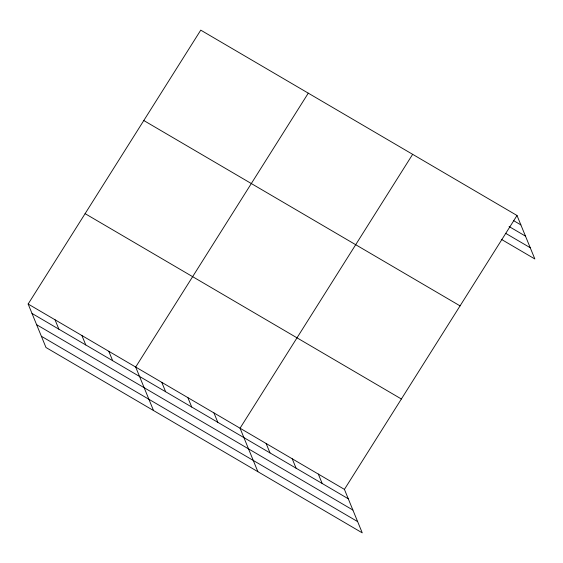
<?xml version="1.0" encoding="UTF-8"?>
<svg xmlns="http://www.w3.org/2000/svg" width="563" height="563" viewBox="0 0 563 563"><rect width="100%" height="100%" fill="white"/><g stroke="black" fill="none" stroke-linecap="round" stroke-linejoin="round"><path stroke-width="0.84" d="M28.15 304.027L344.422 489.381L362.248 532.858L45.983 347.505L28.15 304.027L200.752 30.142L517.017 215.495L534.85 258.973L501.302 239.31M308.278 93.162L135.683 367.048L153.516 410.526M412.651 154.325L240.049 428.211L257.882 471.688M344.422 489.381L517.017 215.495M513.421 220.527L520.874 224.897M509.086 226.53L525.49 236.143M505.637 233.307L530.24 247.727M143.79 120.524L460.062 305.878M85.104 213.651L401.377 398.998M32.007 313.436L348.279 498.783M36.616 324.682L352.888 510.029M41.373 336.266L357.639 521.612M318.327 474.088L322.184 483.49M292.232 458.796L296.096 468.205M266.144 443.503L270.001 452.912M213.961 412.925L217.818 422.327M187.866 397.633L191.723 407.035M161.771 382.34L165.635 391.742M108.8 351.291L112.656 360.7M81.916 335.541L85.773 344.943M55.033 319.784L58.89 329.193"/></g></svg>
